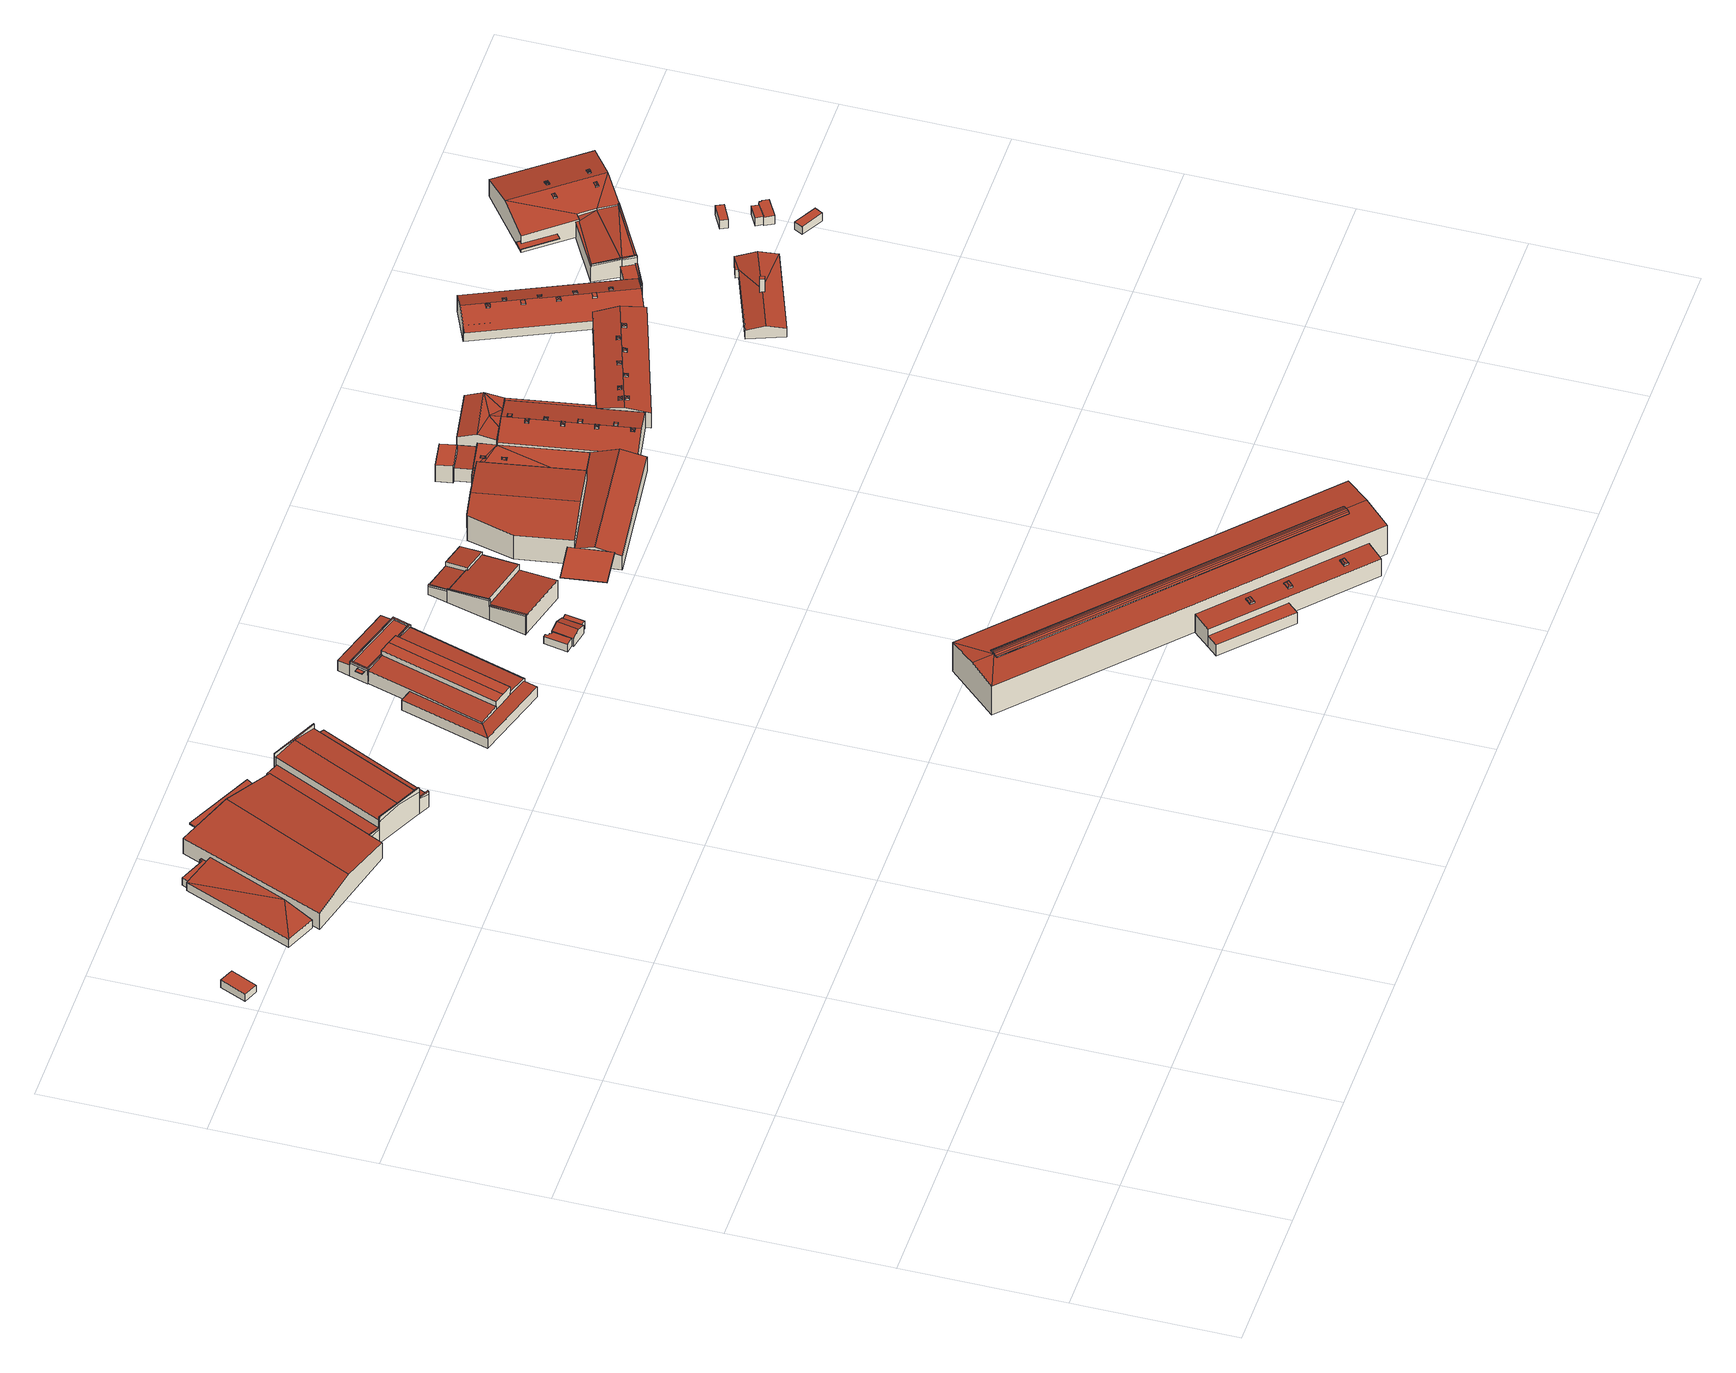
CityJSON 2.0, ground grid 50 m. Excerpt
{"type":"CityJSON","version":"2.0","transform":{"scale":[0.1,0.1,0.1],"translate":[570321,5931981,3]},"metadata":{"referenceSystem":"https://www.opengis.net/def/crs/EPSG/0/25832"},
"CityObjects":{
"building1":{"type":"Building","attributes":{"Grundfläche 2D":"43.316347","Grundhöhe NN":"5.740"},"geometry":[{"type":"Solid","lod":"3","boundaries":[[[[0,1,2,3]],[[4,5,3,2]],[[5,6,0,3]],[[6,7,1,0]],[[7,4,2,1]],[[7,6,5,4]]]],"semantics":{"surfaces":[{"type":"RoofSurface"},{"type":"WallSurface"},{"type":"GroundSurface"}],"values":[[0,1,1,1,1,2]]}}]},
"building2":{"type":"Building","attributes":{"Grundfläche 2D":"400.656686","Grundhöhe NN":"5.585"},"geometry":[{"type":"Solid","lod":"3","boundaries":[[[[8,9,10]],[[11,9,8]],[[12,9,11]],[[13,14,15,16,17,18]],[[19,8,10,18,17,20]],[[11,8,19,21]],[[12,11,21,22]],[[10,9,12,22,23,18]],[[15,14,24,25]],[[16,15,25,26]],[[17,16,26,20]],[[13,18,23,27]],[[14,13,27,24]],[[19,20,26,25,24,27,23,22,21]]]],"semantics":{"surfaces":[{"type":"RoofSurface"},{"type":"WallSurface"},{"type":"GroundSurface"}],"values":[[0,0,0,0,1,1,1,1,1,1,1,1,1,2]]}}]},
"building3":{"type":"Building","attributes":{"Grundfläche 2D":"1582.671395","Grundhöhe NN":"5.033"},"children":["building3-1"],"geometry":[{"type":"Solid","lod":"3","boundaries":[[[[28,29,30,31]],[[28,31,32,33,34]],[[29,28,34,35,36]],[[30,29,36,37]],[[32,31,30,37,38]],[[34,33,32,38,39,35]],[[39,38,37,36,35]]]],"semantics":{"surfaces":[{"type":"RoofSurface"},{"type":"WallSurface"},{"type":"GroundSurface"}],"values":[[0,0,1,1,1,1,2]]}}]},
"building3-1":{"type":"BuildingInstallation","parents":["building3"],"geometry":[{"type":"MultiSurface","lod":"3","boundaries":[[[40,41,42,43]],[[40,44,45,41]],[[42,41,45,46]],[[43,42,46,47]],[[40,43,47,44]],[[45,44,47,46]]],"semantics":{"surfaces":[{"type":"RoofSurface"},{"type":"WallSurface"},{"type":"OuterCeilingSurface"}],"values":[0,1,1,1,1,2]}}]},
"building4":{"type":"Building","attributes":{"Grundfläche 2D":"939.169810","Grundhöhe NN":"5.047"},"children":["building4-1","building4-2","building4-3","building4-4"],"geometry":[{"type":"Solid","lod":"3","boundaries":[[[[48,49,50,51,52,53,54,55,56,57,58]],[[59,60,61,48,58,57,56,62,63,64,65]],[[66,67,68,69,70,71,72,73,74]],[[75,76,77,78,79,80,81,82,83]],[[59,65,68,67,84]],[[59,84,67,66,85,60]],[[86,77,87,50,49,48,61,60,85,66,88,89,90]],[[50,87,77,76,91,51]],[[51,91,76,75,52]],[[52,75,83,53]],[[53,83,82,54]],[[54,82,92,93,55]],[[62,56,55,93,94]],[[63,62,94,95]],[[64,63,95,96]],[[69,68,65,64,96,97]],[[71,70,69,97,98]],[[74,73,72,71,98,39]],[[66,74,39,88]],[[78,77,86,99]],[[79,78,99,100]],[[80,79,100,101]],[[81,80,101,102]],[[81,102,92,82]],[[101,100,99,86,90,89,88,39,98,97,96,95,94,93,92,102]]]],"semantics":{"surfaces":[{"type":"RoofSurface"},{"type":"WallSurface"},{"type":"GroundSurface"}],"values":[[0,0,0,0,1,1,1,1,1,1,1,1,1,1,1,1,1,1,1,1,1,1,1,1,2]]}}]},
"building4-1":{"type":"BuildingInstallation","parents":["building4"],"geometry":[{"type":"MultiSurface","lod":"3","boundaries":[[[103,104,105,106,107,108,109,110]],[[51,52,58,65,59,108,107,106,105,104]],[[59,60,109,108]],[[109,60,61,48,49,50,103,110]],[[50,51,104,103]]],"semantics":{"surfaces":[{"type":"RoofSurface"},{"type":"WallSurface"}],"values":[0,1,1,1,1]}}]},
"building4-2":{"type":"BuildingInstallation","parents":["building4"],"geometry":[{"type":"MultiSurface","lod":"3","boundaries":[[[111,112,113,114,115]],[[62,63,111,115]],[[111,63,64,57,53,54,113,112]],[[54,55,114,113]],[[55,56,62,115,114]]],"semantics":{"surfaces":[{"type":"RoofSurface"},{"type":"WallSurface"}],"values":[0,1,1,1,1]}}]},
"building4-3":{"type":"BuildingInstallation","parents":["building4"],"geometry":[{"type":"MultiSurface","lod":"3","boundaries":[[[116,85,84,117]],[[117,84,67,73]],[[116,117,73,74]],[[85,116,74,66]],[[84,85,66,67]]],"semantics":{"surfaces":[{"type":"RoofSurface"},{"type":"WallSurface"}],"values":[0,1,1,1,1]}}]},
"building4-4":{"type":"BuildingInstallation","parents":["building4"],"geometry":[{"type":"MultiSurface","lod":"3","boundaries":[[[118,91,87,119,120]],[[87,91,76,77]],[[119,87,77,78]],[[120,119,78,79]],[[76,91,118,120,79,80]]],"semantics":{"surfaces":[{"type":"RoofSurface"},{"type":"WallSurface"}],"values":[0,1,1,1,1]}}]},
"building5":{"type":"Building","attributes":{"Grundfläche 2D":"1234.221663","Grundhöhe NN":"4.985"},"children":["building5-1"],"geometry":[{"type":"Solid","lod":"3","boundaries":[[[[121,122,123,124,125,126,127,128,129,130,131,132,133,134,135,136]],[[137,138,139,140,141,142,143,144]],[[145,146,147,148,149]],[[146,150,151,147]],[[152,153,154,155,156,157,158]],[[159,160,161,162]],[[163,164,165,166]],[[166,165,167,168,169,170]],[[171,172,173,174]],[[173,172,175,176,177]],[[149,148,178,128,127]],[[178,179,129,128]],[[179,180,130,129]],[[180,181,182,132,131,130]],[[182,183,156,155,134,133,132]],[[137,144,136,135]],[[121,136,144,143]],[[143,142,122,121]],[[123,122,142,141]],[[141,140,124,123]],[[125,124,140,139]],[[139,138,126,125]],[[178,148,147,151,184,185]],[[178,185,186,160,179]],[[179,160,159,180]],[[187,188,182,181,180,159,189]],[[156,183,182,188,190,158,157]],[[191,150,146,145,169,168,192]],[[151,150,191,184]],[[166,153,152,158,190,193,163]],[[153,166,170,154]],[[161,160,186,194]],[[162,161,194,195]],[[159,162,195,189]],[[164,163,193,196]],[[165,164,196,197]],[[167,165,197,198]],[[168,167,198,192]],[[175,172,171,154,170,169,145]],[[126,177,176,175,145,149,127]],[[174,173,177,126,138,137,135]],[[134,155,154,171,174,135]],[[184,191,192,198,197,196,193,190,188,187,189,195,194,186,185]]]],"semantics":{"surfaces":[{"type":"RoofSurface"},{"type":"WallSurface"},{"type":"GroundSurface"}],"values":[[0,0,0,0,0,0,0,0,0,0,1,1,1,1,1,1,1,1,1,1,1,1,1,1,1,1,1,1,1,1,1,1,1,1,1,1,1,1,1,1,1,1,2]]}}]},
"building5-1":{"type":"BuildingInstallation","parents":["building5"],"geometry":[{"type":"MultiSurface","lod":"3","boundaries":[[[199,200,201,202]],[[203,204,202,201]],[[204,205,199,202]],[[205,206,200,199]],[[206,203,201,200]],[[206,205,204,203]]],"semantics":{"surfaces":[{"type":"RoofSurface"},{"type":"WallSurface"},{"type":"OuterCeilingSurface"}],"values":[0,1,1,1,1,2]}}]},
"building6":{"type":"Building","attributes":{"Grundfläche 2D":"58.222176","Grundhöhe NN":"5.028"},"geometry":[{"type":"Solid","lod":"3","boundaries":[[[[207,208,209,210,211,212,213,214]],[[215,216,217,218,219]],[[218,217,220,221,222]],[[211,210,223,224]],[[212,211,224,225]],[[213,212,225,226]],[[214,213,226,227]],[[207,214,227,228]],[[208,207,228,229]],[[209,208,229,230]],[[209,230,231,216,215,219,232,223,210]],[[220,217,216,231,233]],[[222,221,220,233,234]],[[232,219,218,222,234]],[[228,227,226,225,224,223,232,234,233,231,230,229]]]],"semantics":{"surfaces":[{"type":"RoofSurface"},{"type":"WallSurface"},{"type":"GroundSurface"}],"values":[[0,0,0,1,1,1,1,1,1,1,1,1,1,1,2]]}}]},
"building7":{"type":"Building","attributes":{"Grundfläche 2D":"10.399201","Grundhöhe NN":"5.084"},"geometry":[{"type":"Solid","lod":"3","boundaries":[[[[235,236,237,238]],[[239,240,238,237]],[[240,241,235,238]],[[241,242,236,235]],[[242,239,237,236]],[[242,241,240,239]]]],"semantics":{"surfaces":[{"type":"RoofSurface"},{"type":"WallSurface"},{"type":"GroundSurface"}],"values":[[0,1,1,1,1,2]]}}]},
"building8":{"type":"Building","attributes":{"Grundfläche 2D":"2701.917826","Grundhöhe NN":"4.819"},"geometry":[{"type":"MultiSurface","lod":"3","boundaries":[[[243,244,245,246]],[[244,247,248,249,245]],[[247,250,251,248]],[[250,252,253,251]],[[252,254,255,253]],[[254,256,257,255]],[[258,246,245]],[[259,260,261]],[[262,263,264,265,266,267,261,260]],[[268,260,259]],[[269,270,260,268,271,272,266,265,273,274,275,276]],[[244,243,262,260,250,247]],[[260,270,269,256,254,252,250]],[[256,269,276]],[[257,256,276,274]],[[248,251,253,255,257,274,273,265,264,258,245,249]],[[258,264,263,246]],[[263,262,243,246]],[[268,259,261,277,278]],[[272,271,268,278,279]],[[267,266,272,279,280]],[[261,267,280,277]],[[279,278,277,280]]],"semantics":{"surfaces":[{"type":"RoofSurface"},{"type":"WallSurface"},{"type":"GroundSurface"}],"values":[0,0,0,0,0,0,0,0,0,0,0,1,1,1,1,1,1,1,1,1,1,1,2]}}]},
"building9":{"type":"Building","attributes":{"Grundfläche 2D":"508.273888","Grundhöhe NN":"4.796"},"children":["building9-1","building9-2","building9-3"],"geometry":[{"type":"Solid","lod":"3","boundaries":[[[[281,282,283,284]],[[285,286,287,288]],[[285,288,289,290]],[[286,285,290,291]],[[287,286,291,292]],[[281,293,289,288,282]],[[294,283,282,288,287,292]],[[284,283,294,295]],[[281,284,295,293]],[[295,294,292,291,290,289,293]]]],"semantics":{"surfaces":[{"type":"RoofSurface"},{"type":"WallSurface"},{"type":"GroundSurface"}],"values":[[0,0,1,1,1,1,1,1,1,2]]}}]},
"building9-1":{"type":"BuildingInstallation","parents":["building9"],"geometry":[{"type":"MultiSurface","lod":"3","boundaries":[[[296,297,298]],[[296,299,300,297]],[[301,300,299]],[[301,298,297,300]],[[302,303,296,298]],[[303,304,299,296]],[[304,305,301,299]],[[305,302,298,301]]],"semantics":{"surfaces":[{"type":"RoofSurface"},{"type":"WallSurface"}],"values":[0,0,0,0,1,1,1,1]}}]},
"building9-2":{"type":"BuildingInstallation","parents":["building9"],"geometry":[{"type":"MultiSurface","lod":"3","boundaries":[[[306,307,308]],[[306,309,310,307]],[[311,310,309]],[[311,308,307,310]],[[312,313,306,308]],[[309,306,313,314]],[[314,315,311,309]],[[315,312,308,311]]],"semantics":{"surfaces":[{"type":"RoofSurface"},{"type":"WallSurface"}],"values":[0,0,0,0,1,1,1,1]}}]},
"building9-3":{"type":"BuildingInstallation","parents":["building9"],"geometry":[{"type":"MultiSurface","lod":"3","boundaries":[[[316,317,318]],[[316,319,320,317]],[[321,320,319]],[[321,318,317,320]],[[322,323,316,318]],[[319,316,323,324]],[[324,325,321,319]],[[325,322,318,321]]],"semantics":{"surfaces":[{"type":"RoofSurface"},{"type":"WallSurface"}],"values":[0,0,0,0,1,1,1,1]}}]},
"building10":{"type":"Building","attributes":{"Grundfläche 2D":"548.835795","Grundhöhe NN":"5.232"},"children":["building10-1","building10-2","building10-3"],"geometry":[{"type":"MultiSurface","lod":"3","boundaries":[[[326,327,328,329,330,331,332,333,334,335,336]],[[337,338,339,340,341,342,343,344,345]],[[346,347,348,349,350,351,352,353]],[[354,355,356,357]],[[340,332,331,341]],[[334,338,358,359,347,360,336,335]],[[328,352,361,362,329]],[[347,346,363,326,336,360]],[[346,353,327,326,363]],[[352,328,327,353]],[[339,338,334,333]],[[340,339,333,332]],[[345,364,358,338,337]],[[365,364,345,344]],[[366,365,344,343]],[[367,366,343,342]],[[329,355,354,330]],[[342,341,331,330,354,357]],[[367,342,357,356,368]],[[368,356,355,329,362]],[[347,359,369,370,348]],[[370,371,349,348]],[[371,370,369]],[[372,373,350,349]],[[374,373,375,351,350]],[[373,372,371]],[[375,361,352,351]],[[365,366,367,368,362,361,375,373,371,369,359,358,364]]],"semantics":{"surfaces":[{"type":"RoofSurface"},{"type":"WallSurface"},{"type":"GroundSurface"}],"values":[0,0,0,0,1,1,1,1,1,1,1,1,1,1,1,1,1,1,1,1,1,1,1,1,1,1,1,2]}}]},
"building10-1":{"type":"BuildingInstallation","parents":["building10"],"geometry":[{"type":"MultiSurface","lod":"3","boundaries":[[[376,377,378,379,380]],[[335,336,380,379,378,334]],[[376,380,336,326]],[[377,376,326,327,332,333]],[[378,377,333,334]]],"semantics":{"surfaces":[{"type":"RoofSurface"},{"type":"WallSurface"}],"values":[0,1,1,1,1]}}]},
"building10-2":{"type":"BuildingInstallation","parents":["building10"],"geometry":[{"type":"MultiSurface","lod":"3","boundaries":[[[381,382,383,334,333]],[[334,338,339,333]],[[338,334,383,382,345,337]],[[381,333,339,344]],[[382,381,344,345]]],"semantics":{"surfaces":[{"type":"RoofSurface"},{"type":"WallSurface"}],"values":[0,1,1,1,1]}}]},
"building10-3":{"type":"BuildingInstallation","parents":["building10"],"geometry":[{"type":"MultiSurface","lod":"3","boundaries":[[[363,360,384,385,386,387,388]],[[349,350,346,363,388,387,386]],[[348,385,384,360,347]],[[386,385,348,349]],[[363,346,347,360]]],"semantics":{"surfaces":[{"type":"RoofSurface"},{"type":"WallSurface"}],"values":[0,1,1,1,1]}}]},
"building11":{"type":"Building","attributes":{"Grundfläche 2D":"1003.017272","Grundhöhe NN":"5.041"},"geometry":[{"type":"Solid","lod":"3","boundaries":[[[[389,390,391,392]],[[392,391,393,394,395]],[[396,397,398,399,400,401]],[[398,395,394,402,403,404,405,399]],[[406,407,393]],[[407,402,394,393]],[[398,404,403,408,389,392,395]],[[395,398,404,398]],[[398,404,403,404]],[[408,409,390,389]],[[393,391,406]],[[407,406,391,390,409]],[[398,397,396,410,411,404]],[[405,412,400,399]],[[412,413,401,400]],[[413,410,396,401]],[[402,407,409,408,403]],[[405,404,411,410,413,412]]]],"semantics":{"surfaces":[{"type":"RoofSurface"},{"type":"WallSurface"},{"type":"GroundSurface"}],"values":[[0,0,0,1,1,1,1,1,1,1,1,1,1,1,1,1,2,2]]}}]},
"building12":{"type":"Building","attributes":{"Grundfläche 2D":"590.681194","Grundhöhe NN":"5.032"},"geometry":[{"type":"Solid","lod":"3","boundaries":[[[[414,415,416,417,418,419]],[[418,420,421,419]],[[416,415,422,408]],[[417,416,408,403]],[[423,420,418,417,403,424]],[[421,420,423,425]],[[426,414,419,421,425,427]],[[415,414,426,422]],[[426,427,425,423,424,403,408,422]]]],"semantics":{"surfaces":[{"type":"RoofSurface"},{"type":"WallSurface"},{"type":"GroundSurface"}],"values":[[0,0,1,1,1,1,1,1,2]]}}]},
"building13":{"type":"Building","attributes":{"Grundfläche 2D":"468.269579","Grundhöhe NN":"4.997"},"children":["building13-1","building13-2"],"geometry":[{"type":"Solid","lod":"3","boundaries":[[[[428,429,430]],[[431,428,432,433,434]],[[431,434,433,435,428]],[[435,429,428]],[[436,435,433]],[[437,435,436]],[[438,439,440,441,442,443]],[[444,445,446,447,448,433,449]],[[428,430,426,450,449,432]],[[451,436,433,432,449,433,452]],[[437,436,451,453]],[[435,437,453,409]],[[429,435,409,422]],[[430,429,422,426]],[[447,443,442,441,454,455,448]],[[456,439,438,443,447,446,457]],[[440,439,456,458]],[[441,440,458,454]],[[446,445,459,457]],[[433,448,455,452]],[[445,444,449,450,460,459]],[[409,453,451,452,455,454,458,456,457,459,460,450,426,422]]]],"semantics":{"surfaces":[{"type":"RoofSurface"},{"type":"WallSurface"},{"type":"GroundSurface"}],"values":[[0,0,0,0,0,0,0,0,1,1,1,1,1,1,1,1,1,1,1,1,1,2]]}}]},
"building13-1":{"type":"BuildingInstallation","parents":["building13"],"geometry":[{"type":"MultiSurface","lod":"3","boundaries":[[[461,462,463]],[[464,463,462,465]],[[461,466,465,462]],[[464,465,466]],[[467,468,463,464]],[[468,469,461,463]],[[469,470,466,461]],[[470,467,464,466]]],"semantics":{"surfaces":[{"type":"RoofSurface"},{"type":"WallSurface"}],"values":[0,0,0,0,1,1,1,1]}}]},
"building13-2":{"type":"BuildingInstallation","parents":["building13"],"geometry":[{"type":"MultiSurface","lod":"3","boundaries":[[[471,472,473]],[[471,474,475,476,477,472]],[[478,477,476]],[[473,472,477,478]],[[479,480,471,473]],[[434,481,482,476,475,474,471,480]],[[482,431,478,476]],[[473,478,431,479]]],"semantics":{"surfaces":[{"type":"RoofSurface"},{"type":"WallSurface"}],"values":[0,0,0,0,1,1,1,1]}}]},
"building14":{"type":"Building","attributes":{"Grundfläche 2D":"686.268870","Grundhöhe NN":"5.303"},"children":["building14-1","building14-2","building14-3","building14-4","building14-5","building14-6","building14-7","building14-8"],"geometry":[{"type":"Solid","lod":"3","boundaries":[[[[483,484,485,486,487,488,489]],[[490,483,489,491,492,493,494]],[[486,485,495,496]],[[487,486,496,497]],[[492,491,489,488,487,497,498]],[[499,500,490,494,493,492,498,501]],[[502,484,483,490,500,503]],[[485,484,502,495]],[[496,495,502,503,500,499,501,498,497]]]],"semantics":{"surfaces":[{"type":"RoofSurface"},{"type":"WallSurface"},{"type":"GroundSurface"}],"values":[[0,0,1,1,1,1,1,1,2]]}}]},
"building14-1":{"type":"BuildingInstallation","parents":["building14"],"geometry":[{"type":"MultiSurface","lod":"3","boundaries":[[[504,505,506,507]],[[507,506,508,509]],[[504,507,509,510]],[[505,504,510,511]],[[506,505,511,508]]],"semantics":{"surfaces":[{"type":"RoofSurface"},{"type":"WallSurface"}],"values":[0,1,1,1,1]}}]},
"building14-2":{"type":"BuildingInstallation","parents":["building14"],"geometry":[{"type":"MultiSurface","lod":"3","boundaries":[[[512,513,514,515]],[[515,514,516,517]],[[512,515,517,518]],[[513,512,518,519]],[[514,513,519,516]]],"semantics":{"surfaces":[{"type":"RoofSurface"},{"type":"WallSurface"}],"values":[0,1,1,1,1]}}]},
"building14-3":{"type":"BuildingInstallation","parents":["building14"],"geometry":[{"type":"MultiSurface","lod":"3","boundaries":[[[520,521,522]],[[522,521,523]],[[524,521,520]],[[523,521,524]],[[525,526,520,522]],[[526,527,524,520]],[[523,524,527,528]],[[525,522,523,528]]],"semantics":{"surfaces":[{"type":"RoofSurface"},{"type":"WallSurface"}],"values":[0,0,0,0,1,1,1,1]}}]},
"building14-4":{"type":"BuildingInstallation","parents":["building14"],"geometry":[{"type":"MultiSurface","lod":"3","boundaries":[[[529,530,531,532]],[[532,531,533,534]],[[529,532,534,535]],[[530,529,535,536]],[[531,530,536,533]]],"semantics":{"surfaces":[{"type":"RoofSurface"},{"type":"WallSurface"}],"values":[0,1,1,1,1]}}]},
"building14-5":{"type":"BuildingInstallation","parents":["building14"],"geometry":[{"type":"MultiSurface","lod":"3","boundaries":[[[537,538,539]],[[540,539,538,541]],[[542,538,537]],[[541,538,542]],[[543,544,537,539]],[[544,545,542,537]],[[545,546,541,542]],[[546,547,543,539,540,541]]],"semantics":{"surfaces":[{"type":"RoofSurface"},{"type":"WallSurface"}],"values":[0,0,0,0,1,1,1,1]}}]},
"building14-6":{"type":"BuildingInstallation","parents":["building14"],"geometry":[{"type":"MultiSurface","lod":"3","boundaries":[[[548,549,550]],[[550,549,551]],[[552,549,548]],[[551,549,552]],[[553,554,548,550]],[[554,555,552,548]],[[555,556,551,552]],[[556,553,550,551]]],"semantics":{"surfaces":[{"type":"RoofSurface"},{"type":"WallSurface"}],"values":[0,0,0,0,1,1,1,1]}}]},
"building14-7":{"type":"BuildingInstallation","parents":["building14"],"geometry":[{"type":"MultiSurface","lod":"3","boundaries":[[[557,558,559]],[[560,559,558,561]],[[562,563,558,557]],[[561,558,563]],[[564,565,557,559]],[[557,565,566,563,562]],[[566,567,561,563]],[[567,568,564,559,560,561]]],"semantics":{"surfaces":[{"type":"RoofSurface"},{"type":"WallSurface"}],"values":[0,0,0,0,1,1,1,1]}}]},
"building14-8":{"type":"BuildingInstallation","parents":["building14"],"geometry":[{"type":"MultiSurface","lod":"3","boundaries":[[[569,570,571]],[[571,570,572]],[[573,570,569]],[[572,570,573]],[[574,575,569,571]],[[575,576,573,569]],[[576,577,572,573]],[[577,574,571,572]]],"semantics":{"surfaces":[{"type":"RoofSurface"},{"type":"WallSurface"}],"values":[0,0,0,0,1,1,1,1]}}]},
"building15":{"type":"Building","attributes":{"Grundfläche 2D":"195.357121","Grundhöhe NN":"5.225"},"geometry":[{"type":"Solid","lod":"3","boundaries":[[[[578,489,488]],[[579,491,489]],[[578,580,489]],[[579,489,580]],[[581,582,583,584,578,488,487]],[[585,586,587,588,589]],[[580,588,587]],[[578,588,580]],[[590,591,588,578]],[[592,579,580,587,593]],[[579,492,491]],[[584,590,578]],[[579,592,492]],[[583,591,590,584]],[[594,595,487,488,489,491,492]],[[582,581,487,595,596]],[[583,582,596,597]],[[588,591,583,597,598,589]],[[585,589,598,599]],[[600,594,492,592,593,587,586,585,599,601]],[[600,601,599,598,597,596,595,594]]]],"semantics":{"surfaces":[{"type":"RoofSurface"},{"type":"WallSurface"},{"type":"GroundSurface"}],"values":[[0,0,0,0,0,0,0,0,0,0,0,1,1,1,1,1,1,1,1,1,2]]}}]},
"building16":{"type":"Building","attributes":{"Grundfläche 2D":"622.222975","Grundhöhe NN":"5.367"},"children":["building16-1","building16-2","building16-3","building16-4","building16-5","building16-6","building16-7","building16-8","building16-9"],"geometry":[{"type":"Solid","lod":"3","boundaries":[[[[602,485,603,604]],[[605,604,603,606,607]],[[485,602,608,609]],[[606,603,485,609,610]],[[607,606,610,611]],[[608,602,604,605,612]],[[605,607,611,612]],[[611,610,609,608,612]]]],"semantics":{"surfaces":[{"type":"RoofSurface"},{"type":"WallSurface"},{"type":"GroundSurface"}],"values":[[0,0,1,1,1,1,1,2]]}}]},
"building16-1":{"type":"BuildingInstallation","parents":["building16"],"geometry":[{"type":"MultiSurface","lod":"3","boundaries":[[[613,614,615,616]],[[616,615,617]],[[618,619,615,614]],[[620,617,615,619]],[[616,621,622,614,613]],[[622,623,624,619,618,614]],[[624,625,617,620,619]],[[625,621,616,617]]],"semantics":{"surfaces":[{"type":"RoofSurface"},{"type":"WallSurface"}],"values":[0,0,0,0,1,1,1,1]}}]},
"building16-2":{"type":"BuildingInstallation","parents":["building16"],"geometry":[{"type":"MultiSurface","lod":"3","boundaries":[[[626,627,628]],[[628,627,629]],[[630,627,626]],[[631,629,627,630]],[[632,633,626,628]],[[633,634,630,626]],[[634,635,636,629,631,630]],[[632,628,629,636]]],"semantics":{"surfaces":[{"type":"RoofSurface"},{"type":"WallSurface"}],"values":[0,0,0,0,1,1,1,1]}}]},
"building16-3":{"type":"BuildingInstallation","parents":["building16"],"geometry":[{"type":"MultiSurface","lod":"3","boundaries":[[[637,638,639,640]],[[640,639,641]],[[642,639,638]],[[643,641,639,642]],[[640,644,645,638,637]],[[645,646,642,638]],[[642,646,647,641,643]],[[647,644,640,641]]],"semantics":{"surfaces":[{"type":"RoofSurface"},{"type":"WallSurface"}],"values":[0,0,0,0,1,1,1,1]}}]},
"building16-4":{"type":"BuildingInstallation","parents":["building16"],"geometry":[{"type":"MultiSurface","lod":"3","boundaries":[[[648,649,650,651]],[[651,650,652]],[[653,650,649]],[[654,652,650,653]],[[651,655,656,649,648]],[[657,653,649,656]],[[653,657,658,652,654]],[[658,655,651,652]]],"semantics":{"surfaces":[{"type":"RoofSurface"},{"type":"WallSurface"}],"values":[0,0,0,0,1,1,1,1]}}]},
"building16-5":{"type":"BuildingInstallation","parents":["building16"],"geometry":[{"type":"MultiSurface","lod":"3","boundaries":[[[659,660,661,662]],[[662,661,663]],[[664,661,660]],[[665,663,661,664]],[[662,666,667,660,659]],[[668,664,660,667]],[[668,669,663,665,664]],[[669,666,662,663]]],"semantics":{"surfaces":[{"type":"RoofSurface"},{"type":"WallSurface"}],"values":[0,0,0,0,1,1,1,1]}}]},
"building16-6":{"type":"BuildingInstallation","parents":["building16"],"geometry":[{"type":"MultiSurface","lod":"3","boundaries":[[[670,671,672,673]],[[673,672,674]],[[675,672,671]],[[676,674,672,675]],[[673,677,678,671,670]],[[678,679,675,671]],[[675,679,680,674,676]],[[673,674,680,677]]],"semantics":{"surfaces":[{"type":"RoofSurface"},{"type":"WallSurface"}],"values":[0,0,0,0,1,1,1,1]}}]},
"building16-7":{"type":"BuildingInstallation","parents":["building16"],"geometry":[{"type":"MultiSurface","lod":"3","boundaries":[[[681,682,683]],[[683,682,684]],[[685,682,681]],[[684,682,685]],[[686,687,681,683]],[[687,688,685,681]],[[688,689,684,685]],[[686,683,684,689]]],"semantics":{"surfaces":[{"type":"RoofSurface"},{"type":"WallSurface"}],"values":[0,0,0,0,1,1,1,1]}}]},
"building16-8":{"type":"BuildingInstallation","parents":["building16"],"geometry":[{"type":"MultiSurface","lod":"3","boundaries":[[[690,691,692]],[[693,692,691,694]],[[695,691,690]],[[694,691,695]],[[696,690,692,697]],[[696,698,695,690]],[[698,699,694,695]],[[699,700,697,692,693,694]]],"semantics":{"surfaces":[{"type":"RoofSurface"},{"type":"WallSurface"}],"values":[0,0,0,0,1,1,1,1]}}]},
"building16-9":{"type":"BuildingInstallation","parents":["building16"],"geometry":[{"type":"MultiSurface","lod":"3","boundaries":[[[701,702,703,704]],[[705,706,704,703]],[[706,707,701,704]],[[707,708,702,701]],[[708,705,703,702]],[[708,707,706,705]]],"semantics":{"surfaces":[{"type":"RoofSurface"},{"type":"WallSurface"},{"type":"OuterCeilingSurface"}],"values":[0,1,1,1,1,2]}}]},
"building17":{"type":"Building","attributes":{"Grundfläche 2D":"632.041953","Grundhöhe NN":"4.668"},"children":["building17-1","building17-2","building17-3","building17-4","building17-5","building17-6","building17-7","building17-8"],"geometry":[{"type":"Solid","lod":"3","boundaries":[[[[709,710,711,712,713,714,715]],[[709,716,717,718,719,720,721,722,723,712,711,710]],[[715,714,713,724,725]],[[716,709,715,725,726]],[[717,716,726,727]],[[718,717,727,728]],[[721,718,728,729]],[[722,721,729,730]],[[723,722,730,731]],[[724,713,712,723,731]],[[724,731,730,729,728,727,726,725]],[[721,720,719,718]]]],"semantics":{"surfaces":[{"type":"RoofSurface"},{"type":"WallSurface"},{"type":"GroundSurface"}],"values":[[0,0,1,1,1,1,1,1,1,1,2,0]]}}]},
"building17-1":{"type":"BuildingInstallation","parents":["building17"],"geometry":[{"type":"MultiSurface","lod":"3","boundaries":[[[732,733,734]],[[734,733,735]],[[736,733,732]],[[735,733,736]],[[737,732,734,738]],[[737,739,736,732]],[[740,735,736,739]],[[740,738,734,735]]],"semantics":{"surfaces":[{"type":"RoofSurface"},{"type":"WallSurface"}],"values":[0,0,0,0,1,1,1,1]}}]},
"building17-2":{"type":"BuildingInstallation","parents":["building17"],"geometry":[{"type":"MultiSurface","lod":"3","boundaries":[[[741,742,743,744]],[[745,744,743,746]],[[747,743,742]],[[748,746,743,747]],[[749,750,751,742,741,744]],[[752,747,742,751]],[[752,753,754,746,748,747]],[[746,754,749,744,745]]],"semantics":{"surfaces":[{"type":"RoofSurface"},{"type":"WallSurface"}],"values":[0,0,0,0,1,1,1,1]}}]},
"building17-3":{"type":"BuildingInstallation","parents":["building17"],"geometry":[{"type":"MultiSurface","lod":"3","boundaries":[[[755,756,757,758]],[[759,760,758,757]],[[755,758,760,761]],[[761,762,756,755]],[[757,756,762,759]]],"semantics":{"surfaces":[{"type":"RoofSurface"},{"type":"WallSurface"}],"values":[0,1,1,1,1]}}]},
"building17-4":{"type":"BuildingInstallation","parents":["building17"],"geometry":[{"type":"MultiSurface","lod":"3","boundaries":[[[763,764,765,766]],[[766,765,767,768]],[[768,769,763,766]],[[769,770,764,763]],[[765,764,770,767]]],"semantics":{"surfaces":[{"type":"RoofSurface"},{"type":"WallSurface"}],"values":[0,1,1,1,1]}}]},
"building17-5":{"type":"BuildingInstallation","parents":["building17"],"geometry":[{"type":"MultiSurface","lod":"3","boundaries":[[[771,772,773]],[[774,773,772,775]],[[776,772,771]],[[777,775,772,776]],[[778,779,771,773]],[[779,780,776,771]],[[776,780,781,775,777]],[[778,773,774,775,781,782]]],"semantics":{"surfaces":[{"type":"RoofSurface"},{"type":"WallSurface"}],"values":[0,0,0,0,1,1,1,1]}}]},
"building17-6":{"type":"BuildingInstallation","parents":["building17"],"geometry":[{"type":"MultiSurface","lod":"3","boundaries":[[[783,784,785]],[[786,785,784,787]],[[788,784,783]],[[789,787,784,788]],[[790,791,783,785]],[[791,792,788,783]],[[788,792,793,787,789]],[[793,794,790,785,786,787]]],"semantics":{"surfaces":[{"type":"RoofSurface"},{"type":"WallSurface"}],"values":[0,0,0,0,1,1,1,1]}}]},
"building17-7":{"type":"BuildingInstallation","parents":["building17"],"geometry":[{"type":"MultiSurface","lod":"3","boundaries":[[[795,796,797]],[[797,796,798]],[[799,796,795]],[[800,798,796,799]],[[801,795,797,802]],[[803,799,795,801]],[[803,804,805,798,800,799]],[[802,797,798,805]]],"semantics":{"surfaces":[{"type":"RoofSurface"},{"type":"WallSurface"}],"values":[0,0,0,0,1,1,1,1]}}]},
"building17-8":{"type":"BuildingInstallation","parents":["building17"],"geometry":[{"type":"MultiSurface","lod":"3","boundaries":[[[806,807,808,809]],[[809,808,810]],[[811,808,807]],[[812,810,808,811]],[[813,814,815,807,806,809]],[[815,816,811,807]],[[816,817,818,810,812,811]],[[818,813,809,810]]],"semantics":{"surfaces":[{"type":"RoofSurface"},{"type":"WallSurface"}],"values":[0,0,0,0,1,1,1,1]}}]},
"building18":{"type":"Building","attributes":{"Grundfläche 2D":"358.766027","Grundhöhe NN":"4.401"},"children":["building18-1"],"geometry":[{"type":"Solid","lod":"3","boundaries":[[[[819,820,821,822,823]],[[824,819,823]],[[824,825,826,819]],[[827,826,825]],[[820,819,826,828,821]],[[823,822,829,830]],[[825,824,823,830,831]],[[827,825,831,832]],[[826,827,832,833]],[[828,826,833,834]],[[829,822,821,828,834]],[[832,831,830,829,834,833]]]],"semantics":{"surfaces":[{"type":"RoofSurface"},{"type":"WallSurface"},{"type":"GroundSurface"}],"values":[[0,0,0,0,0,1,1,1,1,1,1,2]]}}]},
"building18-1":{"type":"BuildingInstallation","parents":["building18"],"geometry":[{"type":"MultiSurface","lod":"3","boundaries":[[[835,836,837,838,839]],[[840,820,841,837,836]],[[841,842,838,837]],[[839,838,842,819]],[[835,839,819,843]],[[843,840,836,835]]],"semantics":{"surfaces":[{"type":"RoofSurface"},{"type":"WallSurface"}],"values":[0,1,1,1,1,1]}}]},
"building19":{"type":"Building","attributes":{"Grundfläche 2D":"23.065288","Grundhöhe NN":"4.194"},"geometry":[{"type":"Solid","lod":"3","boundaries":[[[[844,845,846,847]],[[848,849,847,846]],[[849,850,844,847]],[[850,851,845,844]],[[851,848,846,845]],[[851,850,849,848]]]],"semantics":{"surfaces":[{"type":"RoofSurface"},{"type":"WallSurface"},{"type":"GroundSurface"}],"values":[[0,1,1,1,1,2]]}}]},
"building20":{"type":"Building","attributes":{"Grundfläche 2D":"1052.845468","Grundhöhe NN":"3.736"},"children":["building20-1","building20-2","building20-3","building20-4","building20-5","building20-6"],"geometry":[{"type":"Solid","lod":"3","boundaries":[[[[852,853,854,855]],[[856,855,857]],[[852,855,856]],[[858,857,859]],[[856,857,858]],[[860,861,862,859,857,863,864]],[[861,860,865]],[[852,856,866]],[[867,868,869,870]],[[871,872,870]],[[873,874,875,867,870,872]],[[876,873,872,877,878]],[[869,868,879]],[[880,881,882,883,884,885,886,887]],[[888,889,890,891,892]],[[888,893,894,895]],[[888,895,896,889]],[[897,898,889,896]],[[879,855,854,897,869]],[[860,864,863,857,855,879,868,867,875,874,873,865]],[[873,876,861,865]],[[876,899,859,862,861]],[[858,859,899,900]],[[858,900,901,866,856]],[[901,902,898,853,852,866]],[[898,897,854,853]],[[903,893,888,892,904,905,906]],[[903,906,905,907,877,872,894,893]],[[894,872,871,895]],[[895,871,870,896]],[[869,897,896,870]],[[889,898,902,908,909,890]],[[892,891,890,909,904]],[[878,877,907,910]],[[883,899,876,878,910,911,884]],[[899,883,882,900]],[[880,912,901,900,882,881]],[[901,912,880,913,908,902]],[[885,884,911,914]],[[887,886,885,914,915]],[[880,887,915,913]],[[907,905,904,909,908,913,915,914,911,910]]]],"semantics":{"surfaces":[{"type":"RoofSurface"},{"type":"WallSurface"},{"type":"GroundSurface"}],"values":[[0,0,0,0,0,0,0,0,0,0,0,0,0,0,0,0,0,0,1,1,1,1,1,1,1,1,1,1,1,1,1,1,1,1,1,1,1,1,1,1,1,2]]}}]},
"building20-1":{"type":"BuildingInstallation","parents":["building20"],"geometry":[{"type":"MultiSurface","lod":"3","boundaries":[[[912,916,886]],[[912,886,917]],[[916,881,886]],[[886,887,917]],[[912,917,887,880]],[[916,912,880,881]]],"semantics":{"surfaces":[{"type":"RoofSurface"},{"type":"WallSurface"}],"values":[0,0,1,1,1,1]}}]},
"building20-2":{"type":"BuildingInstallation","parents":["building20"],"geometry":[{"type":"MultiSurface","lod":"3","boundaries":[[[918,919,920,921]],[[921,920,922]],[[923,920,919]],[[924,925,926,923]],[[926,920,923]],[[927,926,925]],[[922,926,927]],[[922,920,926]],[[928,929,930,919,918,921]],[[919,930,931,932,925,924,923]],[[932,933,927,925]],[[927,933,928,921,922]]],"semantics":{"surfaces":[{"type":"RoofSurface"},{"type":"WallSurface"}],"values":[0,0,0,0,0,0,0,0,1,1,1,1]}}]},
"building20-3":{"type":"BuildingInstallation","parents":["building20"],"geometry":[{"type":"MultiSurface","lod":"3","boundaries":[[[934,935,936]],[[936,935,937]],[[938,935,934]],[[939,940,941,938]],[[941,935,938]],[[942,943,941,940]],[[937,941,943]],[[937,935,941]],[[944,945,934,936]],[[934,945,946,947,940,939,938]],[[947,948,949,943,942,940]],[[943,949,944,936,937]]],"semantics":{"surfaces":[{"type":"RoofSurface"},{"type":"WallSurface"}],"values":[0,0,0,0,0,0,0,0,1,1,1,1]}}]},
"building20-4":{"type":"BuildingInstallation","parents":["building20"],"geometry":[{"type":"MultiSurface","lod":"3","boundaries":[[[950,951,952,953,954]],[[955,954,953,956]],[[957,952,951]],[[958,956,953,952,957]],[[954,959,960,951,950]],[[960,961,957,951]],[[957,961,962,956,958]],[[962,963,959,954,955,956]]],"semantics":{"surfaces":[{"type":"RoofSurface"},{"type":"WallSurface"}],"values":[0,0,0,0,1,1,1,1]}}]},
"building20-5":{"type":"BuildingInstallation","parents":["building20"],"geometry":[{"type":"MultiSurface","lod":"3","boundaries":[[[964,965,966,967,968]],[[969,968,967,970]],[[971,966,965]],[[972,970,967,966,971]],[[968,973,974,965,964]],[[975,971,965,974]],[[971,975,976,970,972]],[[976,977,973,968,969,970]]],"semantics":{"surfaces":[{"type":"RoofSurface"},{"type":"WallSurface"}],"values":[0,0,0,0,1,1,1,1]}}]},
"building20-6":{"type":"BuildingInstallation","parents":["building20"],"geometry":[{"type":"MultiSurface","lod":"3","boundaries":[[[903,978,979,980,981,982]],[[903,906,983,978]],[[979,978,983,984]],[[980,979,984,985]],[[981,980,985,986]],[[982,981,986,987]],[[987,986,985,984,983,906]]],"semantics":{"surfaces":[{"type":"RoofSurface"},{"type":"WallSurface"},{"type":"OuterCeilingSurface"}],"values":[0,1,1,1,1,1,2]}}]},
"building21":{"type":"Building","attributes":{"Grundfläche 2D":"15.326521","Grundhöhe NN":"3.932"},"geometry":[{"type":"Solid","lod":"3","boundaries":[[[[988,989,990,991]],[[992,993,991,990]],[[993,994,988,991]],[[994,995,989,988]],[[995,992,990,989]],[[995,994,993,992]]]],"semantics":{"surfaces":[{"type":"RoofSurface"},{"type":"WallSurface"},{"type":"GroundSurface"}],"values":[[0,1,1,1,1,2]]}}]},
"building22":{"type":"Building","attributes":{"Grundfläche 2D":"11.425955","Grundhöhe NN":"3.977"},"geometry":[{"type":"Solid","lod":"3","boundaries":[[[[996,997,998,999]],[[1000,1001,999,998]],[[1001,1002,996,999]],[[1002,1003,997,996]],[[1003,1000,998,997]],[[1003,1002,1001,1000]]]],"semantics":{"surfaces":[{"type":"RoofSurface"},{"type":"WallSurface"},{"type":"GroundSurface"}],"values":[[0,1,1,1,1,2]]}}]},
"building23":{"type":"Building","attributes":{"Grundfläche 2D":"20.207262","Grundhöhe NN":"3.952"},"geometry":[{"type":"Solid","lod":"3","boundaries":[[[[1004,1005,1006,1007,1008,1009,1010,1011,1012]],[[1006,1005,1013,1014]],[[1007,1006,1014,1015]],[[1008,1007,1015,1016]],[[1009,1008,1016,1017]],[[1010,1009,1017,1018]],[[1011,1010,1018,1019]],[[1012,1011,1019,1020]],[[1005,1004,1012,1020,1000,1013]],[[1014,1013,1000,1020,1019,1018,1017,1016,1015]]]],"semantics":{"surfaces":[{"type":"RoofSurface"},{"type":"WallSurface"},{"type":"GroundSurface"}],"values":[[0,1,1,1,1,1,1,1,1,2]]}}]}
},
"vertices":[
[89,2603,55],[44,2622,55],[9,2540,53],[54,2521,53],[9,2540,27],[54,2521,27],[89,2603,27],[44,2622,27],
[397,2825,57],[388,2540,76],[491,2784,79],[254,2487,57],[349,2447,57],[504,2815,54],[499,2817,54],[495,2809,54],[414,2843,54],[405,2822,54],[491,2784,54],[397,2825,26],[405,2822,26],[254,2487,26],[349,2447,26],[491,2784,26],[499,2817,26],[495,2809,26],[414,2843,26],[504,2815,26],
[705,2801,104],[544,2879,78],[355,2427,82],[507,2388,104],[683,2342,78],[703,2383,78],[867,2723,78],[867,2723,20],[544,2879,20],[355,2427,20],[683,2342,20],[703,2383,20],
[598,2853,74],[812,2750,74],[824,2776,78],[610,2879,78],[598,2853,72],[812,2750,72],[824,2776,72],[610,2879,72],
[811,2331,114],[882,2297,103],[885,2295,102],[886,2299,102],[884,2301,103],[1051,2650,103],[1053,2649,102],[1055,2652,102],[981,2687,114],[979,2684,114],[813,2335,114],[740,2370,102],[738,2366,102],[741,2365,103],[908,2723,103],[906,2720,103],[910,2718,103],[743,2369,103],[738,2366,74],[740,2370,74],[743,2369,75],[908,2715,74],[905,2717,74],[872,2733,69],[867,2723,69],[705,2387,69],[703,2383,69],[884,2301,77],[886,2299,77],[885,2295,77],[920,2278,68],[922,2282,68],[920,2283,69],[1088,2632,68],[1053,2649,77],[1051,2650,77],[740,2370,80],[738,2366,80],[885,2295,20],[885,2295,80],[738,2366,20],[741,2365,20],[882,2297,20],[886,2299,80],[1053,2649,20],[1055,2652,20],[908,2723,20],[906,2720,20],[910,2718,20],[908,2715,20],[872,2733,20],[920,2278,20],[922,2282,20],[920,2283,20],[1088,2632,20],
[885,2295,119],[886,2299,119],[884,2301,119],[813,2335,119],[743,2369,119],[740,2370,119],[738,2366,119],[741,2365,119],
[906,2720,117],[979,2684,117],[1053,2649,117],[1055,2652,117],[908,2723,117],
[703,2383,80],[705,2387,80],
[920,2283,80],[920,2278,80],[922,2282,80],
[1359,2586,74],[1374,2634,74],[1574,2573,74],[1559,2526,74],[1494,2545,74],[1493,2544,74],[1492,2541,74],[1562,2520,74],[1579,2576,74],[1370,2640,74],[1354,2587,74],[1353,2583,74],[1355,2582,74],[1422,2562,74],[1423,2565,74],[1423,2566,74],[1423,2565,68],[1493,2544,68],[1494,2545,68],[1559,2526,68],[1574,2573,68],[1374,2634,68],[1359,2586,68],[1423,2566,68],[1382,2178,71],[1447,2158,67],[1558,2521,67],[1547,2525,68],[1492,2541,71],[1450,2157,67],[1560,2520,67],[1315,2450,67],[1245,2219,67],[1312,2199,72],[1422,2562,72],[1366,2579,68],[1358,2582,67],[1355,2582,67],[1370,2640,62],[1579,2576,62],[1591,2616,58],[1382,2679,58],[1315,2450,60],[1278,2462,58],[1195,2189,58],[1245,2219,60],[1435,2116,58],[1447,2158,60],[1382,2178,60],[1312,2199,60],[1312,2199,89],[1347,2188,90],[1458,2554,90],[1423,2565,89],[1382,2178,89],[1492,2541,89],[1493,2544,89],[1562,2520,68],[1579,2576,68],[1370,2640,68],[1354,2587,68],[1353,2583,68],[1355,2582,68],[1560,2520,20],[1562,2520,20],[1579,2576,20],[1354,2587,20],[1353,2583,20],[1370,2640,20],[1355,2582,20],[1450,2157,20],[1447,2158,20],[1315,2450,20],[1591,2616,20],[1382,2679,20],[1278,2462,20],[1195,2189,20],[1435,2116,20],
[1344,2597,62],[1356,2593,62],[1363,2615,62],[1351,2619,62],[1363,2615,60],[1351,2619,60],[1344,2597,60],[1356,2593,60],
[1649,2160,48],[1636,2087,48],[1662,2083,48],[1673,2141,48],[1664,2143,48],[1665,2148,48],[1656,2150,48],[1657,2158,48],[1662,2083,51],[1661,2077,51],[1690,2071,61],[1703,2138,61],[1673,2144,51],[1720,2066,51],[1721,2072,51],[1732,2133,51],[1673,2141,20],[1664,2143,20],[1665,2148,20],[1656,2150,20],[1657,2158,20],[1649,2160,20],[1636,2087,20],[1662,2083,20],[1661,2077,20],[1673,2144,20],[1720,2066,20],[1732,2133,20],
[1738,2068,50],[1749,2127,50],[1732,2130,50],[1721,2072,50],[1732,2130,21],[1721,2072,21],[1738,2068,21],[1749,2127,21],
[1859,927,134],[1856,923,137],[2696,149,137],[2617,229,134],[1852,919,139],[2692,145,139],[2693,147,139],[1849,915,140],[2688,141,140],[1844,911,139],[2684,136,139],[1840,906,137],[2680,132,137],[1837,903,134],[2677,129,134],[2699,153,134],[1798,962,132],[1849,915,132],[1868,1039,126],[1859,927,131],[2617,229,132],[2699,153,132],[2693,147,132],[2745,99,132],[2811,171,126],[1726,884,126],[1837,903,131],[1840,906,131],[2210,437,126],[2668,16,126],[2692,145,132],[2677,129,131],[2590,209,131],[1907,838,131],[1868,1039,18],[1726,884,18],[2668,16,18],[2811,171,18],
[2210,437,88],[2163,386,84],[2576,6,84],[2623,57,88],[2133,353,60],[2325,176,60],[2355,209,60],[2163,386,60],[2163,386,18],[2133,353,18],[2325,176,18],[2355,209,18],[2210,437,18],[2576,6,18],[2623,57,18],
[2393,208,91],[2391,218,93],[2382,218,91],[2410,226,91],[2400,227,93],[2398,236,91],[2382,218,86],[2393,208,86],[2410,226,87],[2398,236,87],
[2526,86,91],[2524,96,93],[2515,96,91],[2542,103,91],[2532,105,93],[2531,114,91],[2515,96,86],[2526,86,86],[2542,103,87],[2531,114,87],
[2302,292,91],[2300,302,93],[2291,302,91],[2318,310,91],[2309,311,93],[2307,320,91],[2291,302,86],[2302,292,86],[2318,310,87],[2307,320,87],
[1700,2331,93],[1702,2337,92],[1865,2295,91],[1895,2412,71],[1822,2432,71],[1823,2437,70],[1733,2461,71],[1734,2464,70],[1731,2465,70],[1730,2461,71],[1697,2332,93],[1732,2468,65],[1731,2465,65],[1734,2464,65],[1733,2461,66],[1823,2437,66],[1841,2502,53],[1751,2525,53],[1751,2524,53],[1747,2525,53],[1700,2331,72],[1697,2332,72],[1666,2217,92],[1670,2217,92],[1670,2218,91],[1834,2175,91],[1865,2295,71],[1702,2337,71],[1822,2432,81],[1895,2412,81],[1914,2482,67],[1841,2502,67],[1731,2465,22],[1697,2332,22],[1697,2332,77],[1865,2295,22],[1895,2412,22],[1700,2331,77],[1747,2525,22],[1751,2524,22],[1751,2525,22],[1841,2502,22],[1914,2482,22],[1666,2217,22],[1666,2217,51],[1670,2217,22],[1670,2217,51],[1670,2218,22],[1670,2218,51],[1834,2175,22],
[1700,2331,99],[1734,2464,73],[1731,2465,73],[1730,2461,73],[1697,2332,99],
[1751,2524,59],[1747,2525,59],[1732,2468,70],
[1673,2243,94],[1666,2217,99],[1670,2217,99],[1670,2218,99],[1689,2288,85],
[2264,2218,112],[2212,2522,112],[2074,2499,125],[2126,2194,125],[1991,2484,116],[1955,2338,110],[1983,2170,110],[1996,2058,83],[1990,2113,83],[1983,2170,83],[1980,2190,83],[1856,2174,83],[1873,2043,83],[1955,2338,20],[1983,2170,20],[1983,2170,81],[1980,2190,81],[1991,2485,116],[1991,2484,20],[2264,2218,20],[2212,2522,20],[1996,2058,81],[1990,2113,81],[1856,2174,81],[1873,2043,81],
[2378,2242,73],[2263,2223,75],[2264,2218,76],[1983,2170,80],[1990,2113,95],[2392,2160,95],[1999,2037,73],[2405,2084,73],[2263,2223,20],[1999,2037,20],[1990,2113,20],[2405,2084,20],[2378,2242,20],[2392,2160,20],
[2334,2499,73],[2263,2223,70],[2378,2242,72],[2283,2516,71],[2325,2553,73],[2222,2536,69],[2272,2520,71],[2212,2522,70],[2197,2532,68],[2199,2520,68],[2289,2603,85],[2281,2651,84],[2196,2637,84],[2205,2587,85],[2214,2588,85],[2289,2601,85],[2324,2555,60],[2315,2608,60],[2289,2603,62],[2289,2601,62],[2214,2588,69],[2325,2553,60],[2325,2553,20],[2197,2532,20],[2222,2536,20],[2199,2520,20],[2205,2587,20],[2214,2588,20],[2281,2651,20],[2289,2603,20],[2196,2637,20],[2315,2608,20],[2324,2555,20],
[2281,2470,73],[2286,2468,74],[2290,2472,73],[2293,2457,73],[2287,2461,74],[2283,2455,73],[2293,2457,72],[2290,2472,72],[2281,2470,71],[2283,2455,71],
[2271,2529,72],[2276,2527,73],[2281,2531,72],[2272,2520,72],[2273,2519,72],[2273,2514,72],[2278,2520,73],[2283,2516,72],[2281,2531,71],[2271,2529,71],[2273,2519,71],[2273,2514,71],
[2486,2124,99],[2569,2138,81],[2546,2272,81],[2550,2274,80],[2507,2527,81],[2502,2526,82],[2421,2513,99],[2401,2109,81],[2335,2499,82],[2334,2499,81],[2378,2242,81],[2392,2160,81],[2546,2272,23],[2550,2274,23],[2507,2527,23],[2334,2499,23],[2392,2160,23],[2401,2109,23],[2378,2242,23],[2569,2138,23],[2486,2124,23],
[2474,2202,104],[2476,2191,104],[2488,2193,102],[2486,2204,102],[2488,2193,96],[2486,2204,96],[2474,2202,99],[2476,2191,99],
[2457,2301,104],[2459,2289,104],[2471,2291,102],[2469,2303,102],[2471,2291,97],[2469,2303,97],[2457,2301,99],[2459,2289,99],
[2478,2153,102],[2473,2147,102],[2480,2141,102],[2469,2139,99],[2467,2151,99],[2480,2141,99],[2478,2153,99],[2467,2151,96],[2469,2139,96],
[2425,2496,102],[2427,2484,102],[2439,2486,100],[2437,2498,100],[2439,2486,96],[2437,2498,96],[2425,2496,99],[2427,2484,99],
[2429,2445,103],[2423,2439,103],[2431,2434,103],[2424,2433,102],[2419,2432,101],[2417,2443,101],[2431,2434,99],[2429,2445,99],[2417,2443,96],[2419,2432,96],[2424,2433,97],
[2442,2396,103],[2449,2392,103],[2454,2398,100],[2456,2387,100],[2444,2385,103],[2454,2398,96],[2442,2396,99],[2444,2385,99],[2456,2387,96],
[2461,2252,104],[2456,2246,104],[2463,2241,104],[2457,2240,103],[2452,2239,102],[2455,2251,103],[2450,2250,102],[2463,2241,99],[2461,2252,99],[2450,2250,96],[2452,2239,96],[2457,2240,97],
[2445,2346,104],[2440,2340,104],[2447,2335,104],[2436,2333,101],[2434,2344,101],[2447,2335,99],[2445,2346,99],[2434,2344,96],[2436,2333,96],
[2456,2519,92],[2386,2508,92],[2415,2545,99],[2507,2530,81],[2506,2534,81],[2503,2533,81],[2504,2527,81],[2315,2610,89],[2315,2608,90],[2324,2555,106],[2494,2584,106],[2485,2638,89],[2504,2527,92],[2503,2533,93],[2334,2499,92],[2325,2553,106],[2334,2499,22],[2507,2527,22],[2506,2534,22],[2503,2533,22],[2485,2638,22],[2315,2610,22],[2325,2553,22],[2324,2555,22],
[2920,2395,81],[2559,2197,94],[2951,2325,94],[2979,2264,82],[2572,2122,81],[2981,2256,81],[2920,2395,24],[2546,2272,24],[2572,2122,24],[2981,2256,24],[2979,2264,24],
[2872,2289,97],[2874,2283,96],[2878,2291,98],[2870,2295,98],[2882,2299,98],[2880,2285,96],[2886,2287,96],[2884,2293,97],[2870,2295,94],[2874,2283,91],[2880,2285,91],[2886,2287,91],[2882,2299,94],
[2779,2253,96],[2783,2260,98],[2776,2263,98],[2787,2267,98],[2790,2256,96],[2788,2261,97],[2776,2263,93],[2779,2253,91],[2790,2256,91],[2788,2261,92],[2787,2267,93],
[2626,2230,96],[2627,2224,97],[2631,2231,97],[2624,2235,96],[2635,2238,96],[2639,2227,97],[2637,2233,96],[2624,2235,91],[2627,2224,93],[2639,2227,93],[2635,2238,91],
[2722,2260,96],[2724,2254,97],[2727,2262,97],[2721,2265,96],[2732,2269,96],[2735,2258,97],[2733,2264,96],[2721,2265,92],[2724,2254,94],[2735,2258,94],[2732,2269,92],
[2819,2292,96],[2821,2286,97],[2825,2294,97],[2818,2297,96],[2829,2300,96],[2832,2290,97],[2830,2295,96],[2818,2297,92],[2821,2286,94],[2832,2290,94],[2829,2300,92],
[2585,2216,96],[2587,2211,97],[2590,2218,97],[2584,2221,96],[2595,2225,96],[2598,2214,97],[2596,2220,96],[2584,2221,91],[2587,2211,93],[2598,2214,93],[2595,2225,91],
[2593,2192,96],[2597,2199,98],[2589,2203,98],[2601,2207,98],[2605,2196,96],[2589,2203,94],[2593,2192,91],[2605,2196,91],[2601,2207,94],
[2683,2221,96],[2686,2228,98],[2679,2233,98],[2684,2234,98],[2689,2236,98],[2693,2225,96],[2683,2221,91],[2679,2233,94],[2693,2225,91],[2689,2236,94],[2684,2234,94],
[2529,2534,67],[2507,2530,67],[2550,2274,67],[2572,2281,67],[2550,2274,65],[2572,2281,65],[2529,2534,65],[2507,2530,65],
[2823,2751,98],[2914,2551,98],[2918,2541,98],[3033,2288,98],[3091,2314,77],[3077,2345,77],[2882,2777,77],[2768,2726,78],[2769,2725,78],[2768,2725,78],[2748,2715,71],[2896,2387,71],[2918,2394,78],[2920,2395,79],[2979,2264,79],[3091,2314,17],[2882,2777,17],[2768,2726,17],[2769,2725,17],[2768,2725,17],[2918,2394,17],[2920,2395,17],[2979,2264,17],
[2959,2462,101],[2967,2460,100],[2969,2467,97],[2974,2457,97],[2964,2452,101],[2959,2462,97],[2969,2467,93],[2964,2452,97],[2974,2457,93],
[3006,2373,100],[3000,2371,102],[3008,2369,102],[3010,2375,99],[3013,2371,99],[3015,2365,99],[3005,2361,102],[3011,2363,100],[3010,2375,93],[3006,2373,94],[3000,2371,97],[3005,2361,97],[3011,2363,94],[3015,2365,93],
[2966,2396,98],[2977,2401,102],[2972,2412,102],[2960,2407,98],[2972,2412,97],[2960,2407,93],[2966,2396,93],[2977,2401,97],
[2884,2579,97],[2894,2584,100],[2889,2595,100],[2879,2590,97],[2889,2595,97],[2879,2590,93],[2884,2579,93],[2894,2584,97],
[2920,2499,97],[2927,2496,100],[2930,2504,100],[2932,2499,100],[2935,2493,100],[2925,2488,97],[2929,2490,99],[2930,2504,96],[2920,2499,93],[2925,2488,93],[2935,2493,96],[2932,2499,96],
[2838,2680,97],[2845,2677,100],[2848,2685,100],[2850,2680,100],[2853,2674,100],[2843,2669,97],[2848,2671,99],[2848,2685,97],[2838,2680,93],[2843,2669,93],[2853,2674,97],[2850,2680,97],
[2877,2643,100],[2885,2641,99],[2887,2648,96],[2892,2638,96],[2882,2633,100],[2888,2636,98],[2877,2643,96],[2887,2648,93],[2882,2633,96],[2888,2636,94],[2892,2638,93],
[2924,2556,98],[2918,2553,100],[2926,2551,99],[2928,2558,96],[2933,2547,96],[2923,2543,100],[2929,2545,98],[2928,2558,93],[2924,2556,94],[2918,2553,97],[2923,2543,97],[2929,2545,94],[2933,2547,93],
[3166,1976,59],[3156,1972,59],[3025,1923,59],[3045,1869,45],[3330,1976,46],[3309,2031,59],[3286,2093,44],[3238,2065,45],[3234,2074,44],[3004,1978,45],[3045,1869,14],[3330,1976,14],[3286,2093,14],[3234,2074,14],[3238,2065,14],[3004,1978,14],
[3163,1983,107],[3153,1979,107],[3158,1966,107],[3168,1970,107],[3166,1976,107],[3153,1979,57],[3158,1966,57],[3168,1970,58],[3163,1983,57],
[3528,1909,41],[3542,1934,41],[3472,1973,41],[3458,1947,41],[3472,1973,12],[3458,1947,12],[3528,1909,12],[3542,1934,12],
[3179,2345,80],[3367,2450,80],[3364,2453,80],[3177,2349,80],[3173,2346,80],[3159,2381,77],[3154,2379,78],[3156,2380,78],[3155,2387,77],[3114,2455,71],[3153,2384,77],[3158,2382,77],[3156,2386,77],[3116,2456,71],[3175,2342,80],[3158,2382,73],[3159,2381,73],[3364,2453,73],[3332,2505,70],[3295,2553,67],[3279,2540,67],[3116,2456,67],[3155,2387,73],[3156,2386,73],[3114,2455,67],[3273,2548,67],[3112,2458,67],[3177,2349,73],[3175,2342,48],[3173,2346,48],[3154,2379,48],[3156,2380,48],[3153,2384,48],[3081,2347,48],[3096,2307,48],[3097,2303,48],[3270,2752,97],[3460,2511,97],[3563,2579,70],[3490,2672,70],[3367,2827,70],[3172,2677,70],[3279,2540,72],[3295,2553,76],[3332,2505,76],[3364,2453,76],[3367,2450,76],[3156,2380,73],[3154,2379,73],[3175,2342,73],[3367,2450,73],[3172,2677,42],[3367,2827,7],[3172,2677,7],[3172,2677,40],[3273,2548,7],[3367,2450,7],[3563,2579,7],[3112,2458,7],[3153,2384,7],[3175,2342,54],[3175,2342,7],[3081,2347,7],[3097,2303,7],
[3173,2346,54],[3097,2303,54],
[3447,2560,95],[3450,2556,95],[3450,2562,96],[3444,2563,95],[3453,2570,94],[3453,2558,95],[3459,2562,94],[3462,2565,94],[3456,2566,95],[3456,2572,94],[3444,2563,92],[3447,2560,92],[3450,2556,92],[3459,2562,90],[3462,2565,89],[3456,2572,89],
[3372,2654,95],[3372,2660,96],[3366,2661,95],[3375,2668,94],[3376,2656,95],[3381,2661,94],[3384,2663,94],[3378,2664,95],[3381,2667,94],[3378,2671,94],[3366,2661,92],[3372,2654,92],[3381,2661,90],[3384,2663,89],[3381,2667,89],[3378,2671,89],
[3325,2629,94],[3322,2627,94],[3328,2626,95],[3334,2631,96],[3334,2636,95],[3337,2633,95],[3340,2629,95],[3328,2619,94],[3337,2627,95],[3334,2636,92],[3322,2627,89],[3328,2619,89],[3340,2629,92],[3337,2633,92],
[3403,2531,94],[3400,2528,94],[3406,2527,95],[3412,2532,96],[3412,2538,95],[3415,2534,95],[3418,2530,95],[3406,2521,94],[3415,2528,95],[3412,2538,92],[3400,2528,90],[3406,2521,90],[3418,2530,92],[3415,2534,92],
[3179,2682,42],[3172,2691,42],[3147,2672,42],[3221,2579,42],[3238,2593,42],[3179,2682,40],[3172,2691,40],[3147,2672,40],[3221,2579,40],[3238,2593,40],
[3429,2152,42],[3484,2180,42],[3472,2203,42],[3418,2174,42],[3472,2203,9],[3418,2174,9],[3429,2152,9],[3484,2180,9],
[3501,2107,40],[3457,2082,40],[3469,2062,40],[3512,2087,40],[3469,2062,10],[3512,2087,10],[3501,2107,10],[3457,2082,10],
[3469,2062,42],[3465,2060,42],[3481,2033,42],[3539,2067,42],[3529,2085,42],[3526,2083,42],[3522,2090,42],[3518,2088,42],[3517,2090,42],[3465,2060,10],[3481,2033,10],[3539,2067,10],[3529,2085,10],[3526,2083,10],[3522,2090,10],[3518,2088,10],[3517,2090,10]
]}
